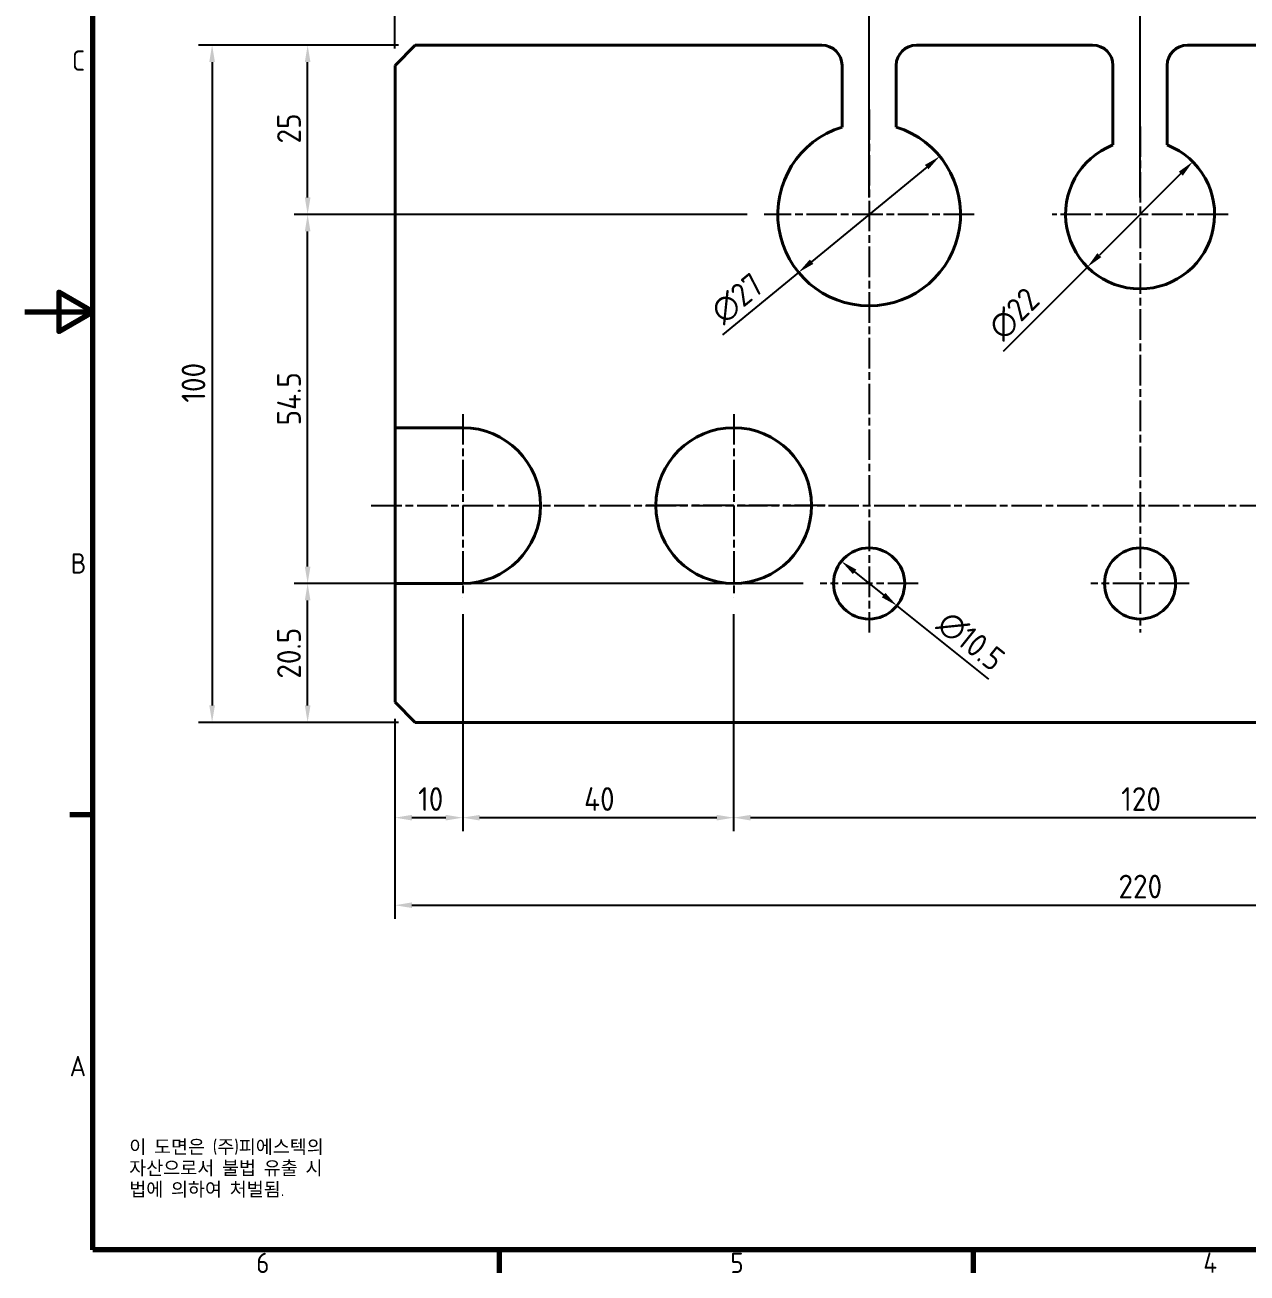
# Model space of a CAD drawing. Header units: millimetres. Extents: x 0 to 420, y 0 to 297.
# Drawn here: x 0 to 180.4, y 6.6 to 190.9 of the extents above; entities that cross this region are included whole.
import ezdxf

# ---------------------------------------------------------------- set-up
doc = ezdxf.new("R2010")
doc.units = ezdxf.units.MM
doc.linetypes.add('CHAIN', pattern=[0.3543, 0.2362, -0.0295, 0.0591, -0.0295])
doc.layers.get('0').update_dxf_attribs({"color": 3, "lineweight": 25})
for name, color, linetype, lineweight in [('가시적인 것(ISO)', 3, 'Continuous', 40), ('경계(ISO)', 7, 'Continuous', 70), ('기호(ISO)', 5, 'Continuous', 25), ('중심 표식(ISO)', 1, 'Continuous', 25), ('중심선(ISO)', 1, 'Continuous', 25), ('치수(ISO)', 7, 'Continuous', 25)]:
    doc.layers.add(name, color=color, linetype=linetype, lineweight=lineweight)
doc.styles.add('문자 텍스트_M2B', font='isocp.shx')
doc.styles.add('문자 텍스트_PSTEK_POSCO', font='isocp.shx')
doc.styles.add('치수 텍스트_PSTEK_POSCO', font='isocp.shx')
doc.dimstyles.new('치수_PSTEK_POSCO', dxfattribs={"dimtxt": 3.5, "dimasz": 2.5, "dimexe": 2, "dimexo": 2.5, "dimgap": 1, "dimtad": 1, "dimrnd": 1e-08, "dimdsep": 46, "dimtxsty": '치수 텍스트_PSTEK_POSCO', "dimcen": 0.09, "dimdle": 10, "dimclrd": 7, "dimclre": 7, "dimclrt": 2, "dimadec": 1, "dimazin": 2, "dimtfac": 1, "dimtmove": 0, "dimatfit": 3, "dimfxl": 0, "dimtolj": 1, "dimlwd": -1, "dimlwe": -1, "dimarcsym": 0})

# ---------------------------------------------------------------- blocks, each defined once
blk = doc.blocks.new('경계 Default Border')
at = {"layer": '경계(ISO)'}
for p, q in [((10, 74.25), (6.6, 74.25)), ((70, 10), (70, 6.6)), ((140, 10), (140, 6.6))]:
    blk.add_line(p, q, dxfattribs=at)
at = {"layer": '경계(ISO)', "flags": 128}
for points in [[(10, 10), (10, 287), (410, 287), (410, 10), (10, 10)], [(0, 148.5), (10, 148.5), (5, 151.39), (5, 145.61), (10, 148.5)]]:
    blk.add_lwpolyline(points, dxfattribs=at)
at = {"layer": '경계(ISO)', "color": 2, "char_height": 3, "attachment_point": 7, "style": '문자 텍스트_M2B'}
for s, insert in [('C', (6.93, 184.1)), ('B', (6.77, 109.85)), ('A', (6.6, 35.62)), ('6', (34.14, 6.57)), ('5', (104.14, 6.57)), ('4', (173.97, 6.6))]:
    blk.add_mtext(s, dxfattribs=dict(at, insert=insert))
blk = doc.blocks.new('*D22')
at = {"layer": 'Defpoints', "color": 0, "transparency": 16777216}
for p in [(124.63, 202.88), (54.63, 184.88), (124.63, 162.88)]:
    blk.add_point(p, dxfattribs=at)
at = {"layer": '치수(ISO)', "color": 7, "transparency": 16777216}
for p, q in [((54.63, 187.38), (54.63, 204.88)), ((124.63, 165.38), (124.63, 204.88)), ((57.13, 202.88), (122.13, 202.88))]:
    blk.add_line(p, q, dxfattribs=at)
for points in [[(57.13, 203.3), (57.13, 202.47), (54.63, 202.88)], [(122.13, 203.3), (122.13, 202.47), (124.63, 202.88)]]:
    blk.add_solid(points, dxfattribs=at)
at = {"layer": '치수(ISO)', "color": 2, "transparency": 16777216, "insert": (87.69, 205.63), "char_height": 3.5, "attachment_point": 4, "style": '치수 텍스트_PSTEK_POSCO'}
blk.add_mtext('\\A1;70', dxfattribs=at)
blk = doc.blocks.new('*D23')
at = {"layer": 'Defpoints', "color": 0, "transparency": 16777216}
for p in [(164.63, 202.88), (124.63, 162.88), (164.63, 162.88)]:
    blk.add_point(p, dxfattribs=at)
at = {"layer": '치수(ISO)', "color": 7, "transparency": 16777216}
for p, q in [((124.63, 165.38), (124.63, 204.88)), ((164.63, 165.38), (164.63, 204.88)), ((127.13, 202.88), (162.13, 202.88))]:
    blk.add_line(p, q, dxfattribs=at)
for points in [[(127.13, 203.3), (127.13, 202.47), (124.63, 202.88)], [(162.13, 203.3), (162.13, 202.47), (164.63, 202.88)]]:
    blk.add_solid(points, dxfattribs=at)
at = {"layer": '치수(ISO)', "color": 2, "transparency": 16777216, "insert": (142.54, 205.63), "char_height": 3.5, "attachment_point": 4, "style": '치수 텍스트_PSTEK_POSCO'}
blk.add_mtext('\\A1;40', dxfattribs=at)
blk = doc.blocks.new('*D24')
at = {"layer": 'Defpoints', "color": 0, "transparency": 16777216}
for p in [(204.63, 202.88), (164.63, 162.88), (204.63, 162.88)]:
    blk.add_point(p, dxfattribs=at)
at = {"layer": '치수(ISO)', "color": 7, "transparency": 16777216}
for p, q in [((164.63, 165.38), (164.63, 204.88)), ((204.63, 165.38), (204.63, 204.88)), ((167.13, 202.88), (202.13, 202.88))]:
    blk.add_line(p, q, dxfattribs=at)
for points in [[(167.13, 203.3), (167.13, 202.47), (164.63, 202.88)], [(202.13, 203.3), (202.13, 202.47), (204.63, 202.88)]]:
    blk.add_solid(points, dxfattribs=at)
at = {"layer": '치수(ISO)', "color": 2, "transparency": 16777216, "insert": (182.54, 205.63), "char_height": 3.5, "attachment_point": 4, "style": '치수 텍스트_PSTEK_POSCO'}
blk.add_mtext('\\A1;40', dxfattribs=at)
blk = doc.blocks.new('*D26')
at = {"layer": 'Defpoints', "color": 0, "transparency": 16777216}
for p in [(41.73, 187.88), (57.63, 187.88), (109.13, 162.88)]:
    blk.add_point(p, dxfattribs=at)
at = {"layer": '치수(ISO)', "color": 7, "transparency": 16777216}
for p, q in [((55.13, 187.88), (39.73, 187.88)), ((41.73, 165.38), (41.73, 185.38)), ((106.63, 162.88), (39.73, 162.88))]:
    blk.add_line(p, q, dxfattribs=at)
for points in [[(41.32, 185.38), (42.15, 185.38), (41.73, 187.88)], [(41.32, 165.38), (42.15, 165.38), (41.73, 162.88)]]:
    blk.add_solid(points, dxfattribs=at)
at = {"layer": '치수(ISO)', "color": 2, "transparency": 16777216, "insert": (38.98, 173.35), "char_height": 3.5, "attachment_point": 4, "rotation": 90, "style": '치수 텍스트_PSTEK_POSCO'}
blk.add_mtext('\\A1;25', dxfattribs=at)
blk = doc.blocks.new('*D27')
at = {"layer": 'Defpoints', "color": 0, "transparency": 16777216}
for p in [(41.73, 162.88), (109.13, 162.88), (117.38, 108.38)]:
    blk.add_point(p, dxfattribs=at)
at = {"layer": '치수(ISO)', "color": 7, "transparency": 16777216}
for p, q in [((106.63, 162.88), (39.73, 162.88)), ((41.73, 110.88), (41.73, 160.38)), ((114.88, 108.38), (39.73, 108.38))]:
    blk.add_line(p, q, dxfattribs=at)
for points in [[(41.32, 160.38), (42.15, 160.38), (41.73, 162.88)], [(41.32, 110.88), (42.15, 110.88), (41.73, 108.38)]]:
    blk.add_solid(points, dxfattribs=at)
at = {"layer": '치수(ISO)', "color": 2, "transparency": 16777216, "insert": (38.98, 131.72), "char_height": 3.5, "attachment_point": 4, "rotation": 90, "style": '치수 텍스트_PSTEK_POSCO'}
blk.add_mtext('\\A1;54.5', dxfattribs=at)
blk = doc.blocks.new('*D28')
at = {"layer": 'Defpoints', "color": 0, "transparency": 16777216}
for p in [(41.73, 108.38), (117.38, 108.38), (57.63, 87.88)]:
    blk.add_point(p, dxfattribs=at)
at = {"layer": '치수(ISO)', "color": 7, "transparency": 16777216}
for p, q in [((114.88, 108.38), (39.73, 108.38)), ((41.73, 90.38), (41.73, 105.88)), ((55.13, 87.88), (39.73, 87.88))]:
    blk.add_line(p, q, dxfattribs=at)
for points in [[(41.32, 105.88), (42.15, 105.88), (41.73, 108.38)], [(41.32, 90.38), (42.15, 90.38), (41.73, 87.88)]]:
    blk.add_solid(points, dxfattribs=at)
at = {"layer": '치수(ISO)', "color": 2, "transparency": 16777216, "insert": (38.98, 94.33), "char_height": 3.5, "attachment_point": 4, "rotation": 90, "style": '치수 텍스트_PSTEK_POSCO'}
blk.add_mtext('\\A1;20.5', dxfattribs=at)
blk = doc.blocks.new('*D31')
at = {"layer": 'Defpoints', "color": 0, "transparency": 16777216}
for p in [(57.63, 187.88), (27.63, 87.88), (57.63, 87.88)]:
    blk.add_point(p, dxfattribs=at)
at = {"layer": '치수(ISO)', "color": 7, "transparency": 16777216}
for p, q in [((55.13, 187.88), (25.63, 187.88)), ((27.63, 185.38), (27.63, 90.38)), ((55.13, 87.88), (25.63, 87.88))]:
    blk.add_line(p, q, dxfattribs=at)
for points in [[(27.21, 185.38), (28.05, 185.38), (27.63, 187.88)], [(27.21, 90.38), (28.05, 90.38), (27.63, 87.88)]]:
    blk.add_solid(points, dxfattribs=at)
at = {"layer": '치수(ISO)', "color": 2, "transparency": 16777216, "insert": (24.88, 135.08), "char_height": 3.5, "attachment_point": 4, "rotation": 90, "style": '치수 텍스트_PSTEK_POSCO'}
blk.add_mtext('\\A1;100', dxfattribs=at)
blk = doc.blocks.new('*D33')
at = {"layer": 'Defpoints', "color": 0, "transparency": 16777216}
for p in [(64.63, 106.38), (54.63, 90.88), (64.63, 73.81)]:
    blk.add_point(p, dxfattribs=at)
at = {"layer": '치수(ISO)', "color": 7, "transparency": 16777216}
for p, q in [((64.63, 103.88), (64.63, 71.81)), ((54.63, 88.38), (54.63, 71.81)), ((57.13, 73.81), (62.13, 73.81))]:
    blk.add_line(p, q, dxfattribs=at)
for points in [[(57.13, 74.22), (57.13, 73.39), (54.63, 73.81)], [(62.13, 74.22), (62.13, 73.39), (64.63, 73.81)]]:
    blk.add_solid(points, dxfattribs=at)
at = {"layer": '치수(ISO)', "color": 2, "transparency": 16777216, "insert": (58.04, 76.56), "char_height": 3.5, "attachment_point": 4, "style": '치수 텍스트_PSTEK_POSCO'}
blk.add_mtext('\\A1;10', dxfattribs=at)
blk = doc.blocks.new('*D34')
at = {"layer": 'Defpoints', "color": 0, "transparency": 16777216}
for p in [(64.63, 106.38), (104.63, 106.38), (104.63, 73.81)]:
    blk.add_point(p, dxfattribs=at)
at = {"layer": '치수(ISO)', "color": 7, "transparency": 16777216}
for p, q in [((64.63, 103.88), (64.63, 71.81)), ((104.63, 103.88), (104.63, 71.81)), ((67.13, 73.81), (102.13, 73.81))]:
    blk.add_line(p, q, dxfattribs=at)
for points in [[(67.13, 74.22), (67.13, 73.39), (64.63, 73.81)], [(102.13, 74.22), (102.13, 73.39), (104.63, 73.81)]]:
    blk.add_solid(points, dxfattribs=at)
at = {"layer": '치수(ISO)', "color": 2, "transparency": 16777216, "insert": (82.54, 76.56), "char_height": 3.5, "attachment_point": 4, "style": '치수 텍스트_PSTEK_POSCO'}
blk.add_mtext('\\A1;40', dxfattribs=at)
blk = doc.blocks.new('*D35')
at = {"layer": 'Defpoints', "color": 0, "transparency": 16777216}
for p in [(104.63, 106.38), (224.63, 106.38), (224.63, 73.81)]:
    blk.add_point(p, dxfattribs=at)
at = {"layer": '치수(ISO)', "color": 7, "transparency": 16777216}
for p, q in [((104.63, 103.88), (104.63, 71.81)), ((224.63, 103.88), (224.63, 71.81)), ((107.13, 73.81), (222.13, 73.81))]:
    blk.add_line(p, q, dxfattribs=at)
for points in [[(107.13, 74.22), (107.13, 73.39), (104.63, 73.81)], [(222.13, 74.22), (222.13, 73.39), (224.63, 73.81)]]:
    blk.add_solid(points, dxfattribs=at)
at = {"layer": '치수(ISO)', "color": 2, "transparency": 16777216, "insert": (161.84, 76.56), "char_height": 3.5, "attachment_point": 4, "style": '치수 텍스트_PSTEK_POSCO'}
blk.add_mtext('\\A1;120', dxfattribs=at)
blk = doc.blocks.new('*D38')
at = {"layer": 'Defpoints', "color": 0, "transparency": 16777216}
for p in [(54.63, 90.88), (274.63, 90.88), (274.63, 60.88)]:
    blk.add_point(p, dxfattribs=at)
at = {"layer": '치수(ISO)', "color": 7, "transparency": 16777216}
for p, q in [((54.63, 88.38), (54.63, 58.88)), ((274.63, 88.38), (274.63, 58.88)), ((57.13, 60.88), (272.13, 60.88))]:
    blk.add_line(p, q, dxfattribs=at)
for points in [[(57.13, 61.3), (57.13, 60.47), (54.63, 60.88)], [(272.13, 61.3), (272.13, 60.47), (274.63, 60.88)]]:
    blk.add_solid(points, dxfattribs=at)
at = {"layer": '치수(ISO)', "color": 2, "transparency": 16777216, "insert": (161.44, 63.64), "char_height": 3.5, "attachment_point": 4, "style": '치수 텍스트_PSTEK_POSCO'}
blk.add_mtext('\\A1;220', dxfattribs=at)
blk = doc.blocks.new('*D39')
at = {"layer": 'Defpoints', "color": 0, "transparency": 16777216}
for p in [(135.06, 171.46), (114.2, 154.31)]:
    blk.add_point(p, dxfattribs=at)
at = {"layer": '치수(ISO)', "color": 7, "transparency": 16777216}
for p, q in [((133.13, 169.87), (116.13, 155.9)), ((114.2, 154.31), (103, 145.11))]:
    blk.add_line(p, q, dxfattribs=at)
for points in [[(132.87, 170.19), (133.39, 169.55), (135.06, 171.46)], [(115.87, 156.22), (116.4, 155.58), (114.2, 154.31)]]:
    blk.add_solid(points, dxfattribs=at)
at = {"layer": '치수(ISO)', "color": 2, "transparency": 16777216, "insert": (102.03, 147.87), "char_height": 3.5, "attachment_point": 4, "rotation": 39.4124, "style": '치수 텍스트_PSTEK_POSCO'}
blk.add_mtext('\\A1;∅27', dxfattribs=at)
blk = doc.blocks.new('*D40')
at = {"layer": 'Defpoints', "color": 0, "transparency": 16777216}
for p in [(172.41, 170.66), (156.85, 155.11)]:
    blk.add_point(p, dxfattribs=at)
at = {"layer": '치수(ISO)', "color": 7, "transparency": 16777216}
for p, q in [((170.64, 168.9), (158.62, 156.87)), ((156.85, 155.11), (144.41, 142.66))]:
    blk.add_line(p, q, dxfattribs=at)
for points in [[(170.35, 169.19), (170.94, 168.6), (172.41, 170.66)], [(158.33, 157.17), (158.92, 156.58), (156.85, 155.11)]]:
    blk.add_solid(points, dxfattribs=at)
at = {"layer": '치수(ISO)', "color": 2, "transparency": 16777216, "insert": (143.17, 145.32), "char_height": 3.5, "attachment_point": 4, "rotation": 45, "style": '치수 텍스트_PSTEK_POSCO'}
blk.add_mtext('\\A1;∅22', dxfattribs=at)
blk = doc.blocks.new('*D42')
at = {"layer": 'Defpoints', "color": 0, "transparency": 16777216}
for p in [(120.54, 111.67), (128.73, 105.1)]:
    blk.add_point(p, dxfattribs=at)
at = {"layer": '치수(ISO)', "color": 7, "transparency": 16777216}
for p, q in [((122.49, 110.11), (126.78, 106.66)), ((128.73, 105.1), (142.26, 94.24))]:
    blk.add_line(p, q, dxfattribs=at)
for points in [[(122.75, 110.43), (122.23, 109.78), (120.54, 111.67)], [(127.04, 106.99), (126.51, 106.34), (128.73, 105.1)]]:
    blk.add_solid(points, dxfattribs=at)
at = {"layer": '치수(ISO)', "color": 2, "transparency": 16777216, "insert": (135.44, 103.23), "char_height": 3.5, "attachment_point": 4, "rotation": 321.2457, "style": '치수 텍스트_PSTEK_POSCO'}
blk.add_mtext('\\A1;∅10.5', dxfattribs=at)

msp = doc.modelspace()

# ---------------------------------------------------------------- linework, layer by layer
at = {"layer": '가시적인 것(ISO)'}
for p, q in [((54.6312, 184.8848), (57.6312, 187.8848)), ((117.6312, 187.8848), (57.6312, 187.8848)), ((157.6312, 187.8848), (131.6312, 187.8848)), ((197.6312, 187.8848), (171.6312, 187.8848)), ((54.6312, 184.8848), (54.6312, 131.3848)), ((120.6312, 175.7786), (120.6312, 184.8848)), ((128.6312, 184.8848), (128.6312, 175.7786)), ((160.6312, 173.1318), (160.6312, 184.8848)), ((168.6312, 184.8848), (168.6312, 173.1318)), ((54.6312, 108.3848), (54.6312, 131.3848)), ((54.6312, 131.3848), (64.6312, 131.3848)), ((54.6312, 108.3848), (54.6312, 90.8848)), ((64.6312, 108.3848), (54.6312, 108.3848)), ((57.6312, 87.8848), (54.6312, 90.8848)), ((57.6312, 87.8848), (271.6312, 87.8848))]:
    msp.add_line(p, q, dxfattribs=at)
for centre, radius in [((104.6312, 119.8848), 11.5), ((124.6312, 108.3848), 5.25), ((164.6312, 108.3848), 5.25)]:
    msp.add_circle(centre, radius, dxfattribs=at)
for centre, radius, start, end in [((117.6312, 184.8848), 3, 0, 90), ((131.6312, 184.8848), 3, 90, 180), ((157.6312, 184.8848), 3, 0, 90), ((171.6312, 184.8848), 3, 90, 180), ((124.6312, 162.8848), 13.5, 107.235285, 72.764715), ((164.6312, 162.8848), 11, 111.323686, 68.676314), ((64.6312, 119.8848), 11.5, 270, 90)]:
    msp.add_arc(centre, radius, start, end, dxfattribs=at)
at = {"layer": '중심 표식(ISO)', "linetype": 'CHAIN', "ltscale": 19.051651}
for p, q in [((140.1312, 162.8848), (109.1312, 162.8848)), ((177.6312, 162.8848), (151.6312, 162.8848)), ((64.6312, 133.3848), (64.6312, 106.3848)), ((104.6312, 133.3848), (104.6312, 106.3848)), ((118.1312, 119.8848), (91.1312, 119.8848)), ((131.8812, 108.3848), (117.3812, 108.3848)), ((171.8812, 108.3848), (157.3812, 108.3848))]:
    msp.add_line(p, q, dxfattribs=at)
at = {"layer": '중심선(ISO)', "linetype": 'CHAIN', "ltscale": 19.051651}
for p, q in [((124.6312, 178.3848), (124.6312, 101.1348)), ((164.6312, 175.8848), (164.6312, 101.1348)), ((51.1312, 119.8848), (278.1312, 119.8848))]:
    msp.add_line(p, q, dxfattribs=at)

# ---------------------------------------------------------------- block references
msp.add_blockref('경계 Default Border', (0, 0))

# ---------------------------------------------------------------- texts
at = {"layer": '기호(ISO)', "color": 7, "insert": (15.3946, 26.2283), "char_height": 2, "width": 51.240138, "attachment_point": 1, "line_spacing_factor": 0.944221, "style": '문자 텍스트_PSTEK_POSCO'}
msp.add_mtext('{이 도면은 (주)피에스텍의\\P자산으로서 불법 유출 시 \\P법에 의하여 처벌됨.}', dxfattribs=at)

# ---------------------------------------------------------------- dimensions: what is measured, and where the dimension line sits
at = {"layer": '치수(ISO)', "color": 7}
for base, p1, p2, angle, picture, middle in [((124.6312, 202.8848), (54.6312, 184.8848), (124.6312, 162.8848), 180, '*D22', (89.6212, 202.8848)), ((164.6312, 202.8848), (124.6312, 162.8848), (164.6312, 162.8848), 180, '*D23', (144.6412, 202.8848)), ((204.6312, 202.8848), (164.6312, 162.8848), (204.6312, 162.8848), 180, '*D24', (184.6412, 202.8848)), ((27.6312, 87.8848), (57.6312, 187.8848), (57.6312, 87.8848), 90, '*D31', (27.6312, 137.8848)), ((41.7344, 187.8848), (109.1312, 162.8848), (57.6312, 187.8848), 90, '*D26', (41.7344, 175.3948)), ((41.7344, 162.8848), (117.3812, 108.3848), (109.1312, 162.8848), 90, '*D27', (41.7344, 135.6448)), ((41.7344, 108.3848), (57.6312, 87.8848), (117.3812, 108.3848), 90, '*D28', (41.7344, 98.1248)), ((64.6312, 73.8053), (54.6312, 90.8848), (64.6312, 106.3848), 180, '*D33', (59.6212, 73.8053)), ((104.6312, 73.8053), (64.6312, 106.3848), (104.6312, 106.3848), 180, '*D34', (84.6412, 73.8053)), ((224.6312, 73.8053), (104.6312, 106.3848), (224.6312, 106.3848), 180, '*D35', (164.6412, 73.8053)), ((274.6312, 60.8848), (54.6312, 90.8848), (274.6312, 90.8848), 180, '*D38', (164.6312, 60.8848))]:
    dim = msp.add_linear_dim(base=base, p1=p1, p2=p2, angle=angle, dimstyle='치수_PSTEK_POSCO', override={"dimdec": 2, "dimtp": 0, "dimtm": 0, "dimtdec": 2, "dimtofl": 0, "dimatfit": 1}, dxfattribs=at)
    dim.commit()
    dim.dimension.update_dxf_attribs({"geometry": picture, "text_midpoint": middle, "dimtype": 160})
for p1, p2, picture, middle in [((135.0612, 171.4559), (114.2011, 154.3137), '*D39', (106.4805, 147.9691)), ((172.4094, 170.663), (156.853, 155.1066), '*D40', (147.6661, 145.9197)), ((120.537, 111.6712), (128.7253, 105.0984), '*D42', (137.6002, 97.9745))]:
    dim = msp.add_diameter_dim_2p(p1=p1, p2=p2, dimstyle='치수_PSTEK_POSCO', override={"dimdec": 2, "dimlfac": 1, "dimtp": 0, "dimtm": 0, "dimtdec": 2, "dimatfit": 2}, dxfattribs=at)
    dim.commit()
    dim.dimension.update_dxf_attribs({"geometry": picture, "text_midpoint": middle, "dimtype": 163})

doc.saveas('drawing.dxf')
